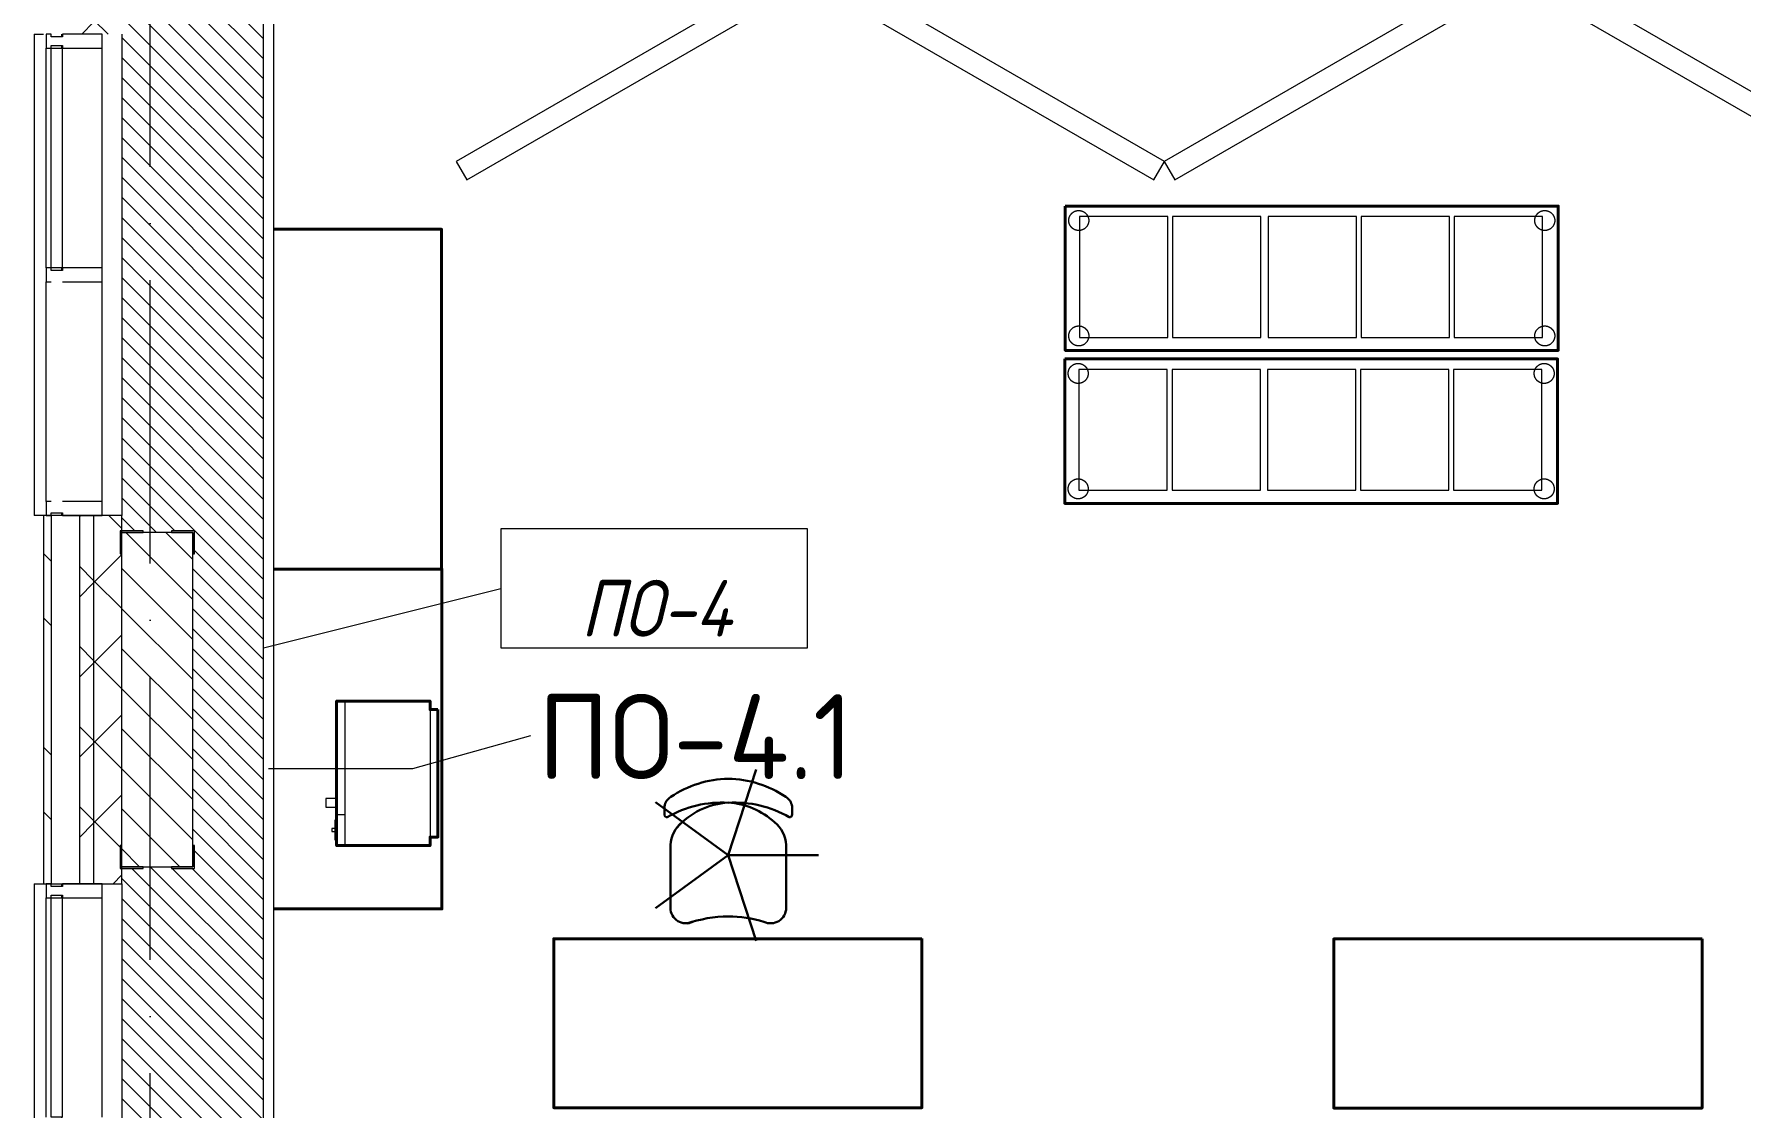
# Model space of a CAD drawing. Header units: millimetres. Extents: x -6467 to 105918, y -7090 to 92481.
# Drawn here: x -2760 to 3266, y 18789 to 22581 of the extents above; entities that cross this region are included whole.
import ezdxf

# ---------------------------------------------------------------- set-up
doc = ezdxf.new("R2010")
doc.units = ezdxf.units.MM
for name, pattern in [('200_ШТРИХ__ш1_п0_6_', [320, 200, -120]), ('50_200_ШТРИХ_1Т_ш5_п1_п1_', [1400, 1000, -200, 0, -200]), ('IMPORT-200_ШТРИХ__ш1_п0_6_ _4_', [128000, 80000, -48000]), ('IMPORT-ACAD_ISO02W100', [3000, 2400, -600])]:
    doc.linetypes.add(name, pattern=pattern)
for name, color, linetype, lineweight in [('A-DOOR-2', 7, 'Continuous', 5), ('A-DOOR-3', 7, '200_ШТРИХ__ш1_п0_6_', 5), ('A-DOOR-FRAM', 7, 'Continuous', 9), ('A-FLOR', 7, 'Continuous', 9), ('A-FLOR-IDEN', 7, 'Continuous', 9), ('A-GLAZ', 7, 'Continuous', 5), ('A-GLAZ-CWMG', 7, 'Continuous', 9), ('A-GLAZ-CWMG-1', 7, 'Continuous', 20), ('A-WALL', 7, 'Continuous', 5), ('A-WALL-FNSH-1', 7, 'Continuous', 5), ('A-WALL-IDEN', 7, 'Continuous', 9), ('I-WALL', 7, 'Continuous', 5)]:
    doc.layers.add(name, color=color, linetype=linetype, lineweight=lineweight)
for name, color, linetype, lineweight, true_color in [('A-FLOR-PATT-1', 7, 'Continuous', 5, 0xd61c12), ('A-GENM-1', 7, 'Continuous', 9, 0xaaaaaa), ('A-GENM-2', 7, 'Continuous', 20, 0xaaaaaa), ('A-WALL-3', 7, 'Continuous', 5, 0x787878), ('мебель 2 этаж-1', 7, 'Continuous', 40, 0xaaaaaa), ('Оси-3', 7, '50_200_ШТРИХ_1Т_ш5_п1_п1_', 9, 0xaaaaaa), ('ТХ_функционал-14', 7, 'IMPORT-ACAD_ISO02W100', 20, 0xaaaaaa), ('ТХ_функционал-15', 7, 'IMPORT-200_ШТРИХ__ш1_п0_6_ _4_', 30, 0xaaaaaa), ('ТХ_функционал-2', 7, 'Continuous', 40, 0xaaaaaa), ('ТХ_функционал-4', 7, 'Continuous', 20, 0xaaaaaa), ('ТХ_функционал-9', 7, 'Continuous', 30, 0xaaaaaa)]:
    doc.layers.add(name, color=color, linetype=linetype, lineweight=lineweight, true_color=true_color)
doc.styles.add('GOST Common', font='GOST_Common.ttf', dxfattribs={"height": 300})
doc.styles.add('GOST Common_I', font='GOST_Common Italic.ttf', dxfattribs={"width": 0.9, "height": 200})
pattern_1 = [(45, (0, 0), (-141.42136, 141.42136), []), (135, (0, 0), (-141.42136, -141.42136), [])]

# ---------------------------------------------------------------- blocks, each defined once
blk = doc.blocks.new('Прямоугольный импост - Импост структурный с накладкой - 180мм-22071093-АИ_План этажа Радиаторы_2')
at = {"layer": 'A-GLAZ-CWMG'}
for p, q in [((23480, 63231), (23480, 64006)), ((23497, 64006), (23537, 64006)), ((23497, 63231), (23497, 64006)), ((23537, 63231), (23537, 64006)), ((23677, 63231), (23677, 64006)), ((23537, 63231), (23497, 63231))]:
    blk.add_line(p, q, dxfattribs=at)
blk = doc.blocks.new('Прямоугольный импост - Импост структурный с накладкой - 180мм-22437111-АИ_План этажа Радиаторы_2')
at = {"layer": 'A-GLAZ-CWMG-1'}
for p, q in [((-50, 0), (-50, 17)), ((-50, 17), (0, 17)), ((0, 0), (-10, 0)), ((-10, 0), (-10, -40)), ((0, 17), (0, 0)), ((-50, -180), (-50, -40)), ((-10, -40), (0, -40)), ((0, -40), (0, -180)), ((0, -180), (-50, -180))]:
    blk.add_line(p, q, dxfattribs=at)
blk = doc.blocks.new('Прямоугольный импост - Импост структурный с накладкой - 180мм-V232-АИ_План этажа Радиаторы_2')
at = {"layer": 'A-GLAZ-CWMG'}
for p, q in [((6637, 55111), (5862, 55111)), ((6637, 54914), (5862, 54914))]:
    blk.add_line(p, q, dxfattribs=at)
blk = doc.blocks.new('Прямоугольный импост - Импост структурный с накладкой - 180мм-V237-АИ_План этажа Радиаторы_2')
at = {"layer": 'A-GLAZ-CWMG-1'}
for p, q in [((-25, 0), (-25, 17)), ((-25, 17), (25, 17)), ((-15, 0), (-25, 0)), ((-15, -40), (-15, 0)), ((25, 17), (25, 0)), ((-25, -180), (-25, -40)), ((-25, -40), (-15, -40)), ((25, -40), (25, -180)), ((25, -180), (-25, -180))]:
    blk.add_line(p, q, dxfattribs=at)
blk = doc.blocks.new('Прямоугольный импост - Импост структурный с накладкой - 180мм-22437157-АИ_План этажа Радиаторы_2')
at = {"layer": 'A-GLAZ-CWMG-1'}
for p, q in [((0, 17), (-50, 17)), ((-50, 17), (-50, 0)), ((-50, 0), (-40, 0)), ((-40, 0), (-40, -40)), ((-10, -40), (-10, 0)), ((-10, 0), (0, 0)), ((0, 0), (0, 17)), ((-40, -40), (-50, -40)), ((-50, -40), (-50, -180)), ((0, -40), (-10, -40)), ((0, -180), (0, -40)), ((-50, -180), (0, -180))]:
    blk.add_line(p, q, dxfattribs=at)
blk = doc.blocks.new('Фахверк _газобетон торцы_259 - Фахверк _газобетон торцы_-25571920-АИ_План этажа Радиаторы_2')
at = {"layer": 'A-GENM-2'}
for p, q in [((89406, 11134.7), (89325, 11134.7)), ((89325, 11134.7), (89325, 11128.7)), ((89325, 11128.7), (89400, 11128.7)), ((89400, 11128.7), (89400, 11053.7)), ((89406, 11053.7), (89406, 11134.7)), ((89400, 11053.7), (89406, 11053.7)), ((89400, 10953.7), (89400, 10878.7)), ((89406, 10953.7), (89400, 10953.7)), ((89406, 10872.7), (89406, 10953.7)), ((89400, 10878.7), (89325, 10878.7)), ((89325, 10878.7), (89325, 10872.7)), ((89325, 10872.7), (89406, 10872.7))]:
    blk.add_line(p, q, dxfattribs=at)
blk = doc.blocks.new('Фахверк _газобетон торцы_262 - Фахверк _газобетон торцы_-25571980-АИ_План этажа Радиаторы_2')
at = {"layer": 'A-GENM-2'}
for p, q in [((89406, 11134.7), (89325, 11134.7)), ((89325, 11134.7), (89325, 11128.7)), ((89325, 11128.7), (89400, 11128.7)), ((89400, 11128.7), (89400, 11053.7)), ((89406, 11053.7), (89406, 11134.7)), ((89400, 11053.7), (89406, 11053.7)), ((89400, 10953.7), (89400, 10878.7)), ((89406, 10953.7), (89400, 10953.7)), ((89406, 10872.7), (89406, 10953.7)), ((89400, 10878.7), (89325, 10878.7)), ((89325, 10878.7), (89325, 10872.7)), ((89325, 10872.7), (89406, 10872.7))]:
    blk.add_line(p, q, dxfattribs=at)
blk = doc.blocks.new('Отлив_СКБ - Отлив витража-V395-АИ_План этажа Радиаторы_2')
at = {"layer": 'A-GLAZ'}
for p, q in [((0, 67), (0, 100)), ((1700, 100), (0, 100)), ((1700, 100), (1700, 67)), ((0, 2), (10, 2)), ((865, 2), (875, 2)), ((1650, 2), (1660, 2)), ((1690, 2), (1700, 2))]:
    blk.add_line(p, q, dxfattribs=at)
blk = doc.blocks.new('мебель 2 этаж-28800768-АИ_План этажа Радиаторы_2')
at = {"layer": 'ТХ_функционал-14', "flags": 128}
for points in [[(3506.2, 23652.5), (3194.2, 23652.5), (3194.2, 23225.5), (3506.2, 23225.5)], [(3834.7, 23652.5), (3522.7, 23652.5), (3522.7, 23225.5), (3834.7, 23225.5)], [(4171.8, 23652.5), (3859.8, 23652.5), (3859.8, 23225.5), (4171.8, 23225.5)], [(4500.3, 23652.5), (4188.3, 23652.5), (4188.3, 23225.5), (4500.3, 23225.5)], [(4828.8, 23652.5), (4516.8, 23652.5), (4516.8, 23225.5), (4828.8, 23225.5)], [(3504.2, 23112.5), (3192.2, 23112.5), (3192.2, 22685.5), (3504.2, 22685.5)], [(3832.7, 23112.5), (3520.7, 23112.5), (3520.7, 22685.5), (3832.7, 22685.5)], [(4169.8, 23112.5), (3857.8, 23112.5), (3857.8, 22685.5), (4169.8, 22685.5)], [(4498.3, 23112.5), (4186.3, 23112.5), (4186.3, 22685.5), (4498.3, 22685.5)], [(4826.8, 23112.5), (4514.8, 23112.5), (4514.8, 22685.5), (4826.8, 22685.5)]]:
    blk.add_lwpolyline(points, close=True, dxfattribs=at)
at = {"layer": 'ТХ_функционал-14'}
for centre in [(3191.5, 23638), (4836.7, 23638), (3191.5, 23230.5), (4836.7, 23230.5), (3189.5, 23098), (4834.7, 23098), (3189.5, 22690.5), (4834.7, 22690.5)]:
    blk.add_circle(centre, 35.3, dxfattribs=at)
at = {"layer": 'ТХ_функционал-15'}
blk.add_line((1954.2, 21396.5), (1696.8, 21209.5), dxfattribs=at)
at = {"layer": 'ТХ_функционал-15', "flags": 128}
for points in [[(2052.5, 21699.1), (1954.2, 21396.5), (2272.4, 21396.5)], [(2052.5, 21093.9), (1954.2, 21396.5), (1696.8, 21583.6)]]:
    blk.add_lwpolyline(points, dxfattribs=at)
at = {"layer": 'ТХ_функционал-2', "flags": 128}
for points in [[(3144.1, 23689.2), (4884.1, 23689.2), (4884.1, 23179.2), (3144.1, 23179.2)], [(3142.1, 23149.2), (4882.1, 23149.2), (4882.1, 22639.2), (3142.1, 22639.2)], [(929.3, 21910.7), (901.3, 21910.7), (901.3, 21940.7), (571.3, 21940.7), (571.3, 21430.7), (901.3, 21430.7), (901.3, 21460.7), (929.3, 21460.7)]]:
    blk.add_lwpolyline(points, close=True, dxfattribs=at)
for points in [[(348.5, 23607.1), (941.7, 23607.1), (941.7, 22407.1), (348.5, 22407.1)], [(348.5, 22407.1), (943.3, 22407.1), (943.3, 21207.1), (348.5, 21207.1)], [(2637.9, 21102.9), (2637.9, 20505), (1337.9, 20505), (1337.9, 21102), (2637.9, 21102)], [(5391.9, 21102), (5391.9, 20504), (4091.9, 20504), (4091.9, 21101.1), (5391.9, 21101.1)]]:
    blk.add_lwpolyline(points, dxfattribs=at)
at = {"layer": 'ТХ_функционал-4'}
for p, q in [((901.3, 21940.7), (571.3, 21940.7)), ((601.3, 21430.7), (601.3, 21940.7)), ((929.3, 21910.7), (901.3, 21910.7)), ((571.3, 21540.7), (601.3, 21540.7))]:
    blk.add_line(p, q, dxfattribs=at)
at = {"layer": 'ТХ_функционал-4', "flags": 128}
for points in [[(901.3, 21940.7), (901.3, 21430.7), (571.3, 21430.7), (571.3, 21940.7)], [(901.3, 21460.7), (929.3, 21460.7), (929.3, 21910.7)], [(571.3, 21596.7), (533.3, 21596.7), (533.3, 21566.7), (571.3, 21566.7)], [(571.3, 21520.7), (565.3, 21520.7), (565.3, 21450.7), (571.3, 21450.7)], [(565.3, 21490.7), (554.3, 21490.7), (554.3, 21480.7), (565.3, 21480.7)]]:
    blk.add_lwpolyline(points, dxfattribs=at)
at = {"layer": 'ТХ_функционал-9'}
for p, q in [((1729.2, 21540.9), (1729.2, 21569.3)), ((2179.2, 21540.9), (2179.2, 21569.3)), ((1750, 21432.8), (1750, 21210.7)), ((2158.4, 21432.8), (2158.4, 21210.7))]:
    blk.add_line(p, q, dxfattribs=at)
for centre, radius, start, end in [((1960.9, 21291.3), 375.4, 91.02417, 123.9491), ((1947.5, 21291.3), 375.4, 56.0509, 88.97583), ((1774.5, 21563.4), 45.6, 120.56542, 172.66832), ((1932.8, 21193), 389.8, 86.84955, 119.82901), ((1969.1, 21319.8), 262.9, 93.25042, 138.19793), ((1975.6, 21193), 389.8, 60.17099, 93.15045), ((1939.8, 21321.8), 260.9, 47.10108, 86.83445), ((2134, 21563.4), 45.6, 7.33168, 59.43458), ((1737.4, 21539.4), 8.29, 169.22278, 280.60139), ((1857.9, 21428.2), 107.9, 128.25264, 177.51985), ((2050.6, 21428.2), 107.9, 2.48015, 51.74736), ((2171.1, 21539.4), 8.29, 259.39861, 10.77722), ((1804.5, 21210.6), 54.5, 179.90127, 296.36496), ((2103.9, 21210.6), 54.5, 243.63504, 0.09873), ((1958.8, 20720.4), 460.2, 90.56738, 109.14119), ((1949.7, 20720.4), 460.2, 73.58161, 89.43262)]:
    blk.add_arc(centre, radius, start, end, dxfattribs=at)
blk = doc.blocks.new('DOR__перегородка__Прямоугольная - Вн_ДПГ_6900х3600h-V429-АИ_План этажа Радиаторы_2')
at = {"layer": 'A-DOOR-3'}
for p, q in [((5, 0), (6900, 0)), ((5, -75), (1744.5, -75)), ((1894.5, -75), (1906.7, -75)), ((2056.7, -75), (4243.8, -75)), ((4393.8, -75), (4405, -75)), ((4555, -75), (6743.2, -75)), ((6525.2, -200.9), (6525.2, -75)), ((6600.2, -157.6), (6600.2, -75)), ((6675.2, -114.3), (6675.2, -75)), ((6825.2, -1474.2), (6825.2, -114.3)), ((6893.2, -75), (6900, -75)), ((6750.2, -1474.2), (6750.2, -157.6)), ((6675.2, -1474.2), (6675.2, -200.9)), ((6900, -1412), (6900, -182)), ((6525.2, -1474.2), (6525.2, -287.5)), ((6600.2, -1474.2), (6600.2, -244.2)), ((6525.2, -1474.2), (6900, -1474.2))]:
    blk.add_line(p, q, dxfattribs=at)
at = {"layer": 'A-DOOR-FRAM'}
for p, q in [((1862.7, -6.7), (650.4, -706.9)), ((1900.3, -71.7), (1862.7, -6.7)), ((1938.4, -6.7), (1900.9, -71.7)), ((3150.8, -706.9), (1938.4, -6.7)), ((4362.1, -6.7), (3149.7, -706.9)), ((4399.6, -71.7), (4362.1, -6.7)), ((4436.7, -6.7), (4399.2, -71.7)), ((5649.1, -706.9), (4436.7, -6.7)), ((6861.4, -6.7), (5649.1, -706.9)), ((6898.9, -71.7), (6861.4, -6.7)), ((687.9, -771.8), (1900.3, -71.7)), ((1900.9, -71.7), (3113.3, -771.8)), ((3187.3, -771.8), (4399.6, -71.7)), ((4399.2, -71.7), (5611.6, -771.8)), ((5686.6, -771.8), (6898.9, -71.7)), ((650.4, -706.9), (687.9, -771.8)), ((3113.3, -771.8), (3150.8, -706.9)), ((3149.7, -706.9), (3187.3, -771.8)), ((5611.6, -771.8), (5649.1, -706.9)), ((5649.1, -706.9), (5686.6, -771.8))]:
    blk.add_line(p, q, dxfattribs=at)
blk = doc.blocks.new('AAR_СКБ_Марка_Перекрытия_1 мм - Марка пола-27961726-АИ_План этажа Радиаторы_2')
at = {"layer": 'A-FLOR-IDEN'}
for p, q in [((2.723, 2.101), (-2.69, 2.101)), ((-2.69, 2.101), (-2.69, 0)), ((2.723, 0), (2.723, 2.101)), ((-2.69, 0), (2.723, 0))]:
    blk.add_line(p, q, dxfattribs=at)

msp = doc.modelspace()

# ---------------------------------------------------------------- hatches: boundary and pattern name
at = {"layer": 'A-FLOR-PATT-1'}
h = msp.add_hatch(dxfattribs=at)
h.set_pattern_fill('FP_264', color=256, style=0, pattern_type=2)
h.set_pattern_definition([(315, (-2200, 20481.04), (35.3553, 35.3553), [])])
h.paths.add_polyline_path([(-2275, 17821), (-2275, 17827), (-2200, 17827), (-2200, 17896.7), (-1950, 17896.7), (-1950, 23006), (-2200, 23006), (-2200, 22716), (-2194, 22716), (-2194, 22635), (-2275, 22635), (-2275, 22641), (-2375, 22641), (-2375, 22635), (-2450, 22635), (-2449.2, 20827), (-2375, 20827), (-2375, 20821), (-2275, 20821), (-2275, 20827), (-2194, 20827), (-2194, 20746), (-2200, 20746), (-2200, 19716), (-2194, 19716), (-2194, 19635), (-2275, 19635), (-2275, 19641), (-2375, 19641), (-2375, 19635), (-2450, 19635), (-2450, 17827), (-2375, 17827), (-2375, 17821)])
at = {"layer": 'A-WALL'}
h = msp.add_hatch(dxfattribs=at)
h.set_pattern_fill('FP_125', color=256, style=0, pattern_type=2)
h.set_pattern_definition(pattern_1)
h.paths.add_polyline_path([(-2600, -2019), (-2550, -2019), (-2550, 7081.1), (-2600, 7081.1), (-2600, -1919)])
h.paths.add_polyline_path([(-2600, 8781.1), (-2550, 8781.1), (-2550, 11881), (-2600, 11881), (-2600, 8839.1)])
h.paths.add_polyline_path([(-2569.8, 13581), (-2550, 13581), (-2550, 15031), (-2600, 15031), (-2600, 13581)])
h.paths.add_polyline_path([(-2569.8, 16731), (-2550, 16731), (-2550, 17881), (-2600, 17881), (-2600, 16731)])
h.paths.add_polyline_path([(-2569.8, 19581), (-2550, 19581), (-2550, 20881), (-2600, 20881), (-2600, 19581)])
h.paths.add_polyline_path([(-2569.8, 22581), (-2550, 22581), (-2550, 23881), (-2600, 23881), (-2600, 22581)])
h.paths.add_polyline_path([(-2569.8, 25581), (-2550, 25581), (-2550, 26881), (-2600, 26881), (-2600, 25581)])
h.paths.add_polyline_path([(-2550, 28581), (-2550, 29881), (-2600, 29881), (-2600, 28581)])
h.paths.add_polyline_path([(-2600, 31581), (-2550, 31581), (-2550, 32881), (-2600, 32881), (-2600, 32068.8)])
h.paths.add_polyline_path([(-2569.8, 34581), (-2550, 34581), (-2550, 35741), (-2600, 35741), (-2600, 34581)])
h.paths.add_polyline_path([(-2600, 37581), (-2550, 37581), (-2550, 38981), (-2600, 38981), (-2600, 37700.2)])
h.paths.add_polyline_path([(-2569.8, 40681), (-2550, 40681), (-2550, 41881), (-2600, 41881), (-2600, 40681)])
h.paths.add_polyline_path([(-2569.8, 43581), (-2550, 43581), (-2550, 44881), (-2600, 44881), (-2600, 43581)])
h.paths.add_polyline_path([(-2600, 46581), (-2550, 46581), (-2550, 47881), (-2600, 47881), (-2600, 46851.3)])
h = msp.add_hatch(dxfattribs=at)
h.set_pattern_fill('FP_125', color=256, style=0, pattern_type=2)
h.set_pattern_definition(pattern_1)
h.paths.add_polyline_path([(-2450, -1919), (-2450, 7081.1), (-2550, 7081.1), (-2550, -1919)])
h.paths.add_polyline_path([(-2550, 8781.1), (-2450, 8781.1), (-2450, 11881), (-2550, 11881), (-2550, 8839.1)])
h.paths.add_polyline_path([(-2450, 13581), (-2450, 15031), (-2550, 15031), (-2550, 13581)])
h.paths.add_polyline_path([(-2450, 16731), (-2450, 17881), (-2550, 17881), (-2550, 16731)])
h.paths.add_polyline_path([(-2550, 19581), (-2450, 19581), (-2450, 20881), (-2550, 20881), (-2550, 20102)])
h.paths.add_polyline_path([(-2550, 22581), (-2450, 22581), (-2450, 23881), (-2550, 23881), (-2550, 22917.7)])
h.paths.add_polyline_path([(-2550, 25581), (-2450, 25581), (-2450, 26881), (-2550, 26881), (-2550, 25733.4)])
h.paths.add_polyline_path([(-2450, 28581), (-2450, 29881), (-2550, 29881), (-2550, 28581)])
h.paths.add_polyline_path([(-2450, 31581), (-2450, 32881), (-2550, 32881), (-2550, 31581)])
h.paths.add_polyline_path([(-2450, 34581), (-2450, 35741), (-2550, 35741), (-2550, 34581)])
h.paths.add_polyline_path([(-2450, 37581), (-2450, 38981), (-2550, 38981), (-2550, 37581)])
h.paths.add_polyline_path([(-2550, 40681), (-2450, 40681), (-2450, 41881), (-2550, 41881), (-2550, 41219.9)])
h.paths.add_polyline_path([(-2450, 43581), (-2450, 44881), (-2550, 44881), (-2550, 43581)])
h.paths.add_polyline_path([(-2550, 46581), (-2450, 46581), (-2450, 47831), (-2550, 47831), (-2550, 46851.3)])
at = {"layer": 'A-WALL-3'}
h = msp.add_hatch(dxfattribs=at)
h.set_pattern_fill('FP_124', color=256, style=0, pattern_type=2)
h.set_pattern_definition([(135, (0, 0), (-342.148, -342.148), []), (135, (228.1, 0), (-342.148, -342.148), [])])
h.paths.add_polyline_path([(-2700, -2169), (-2700, 7081.1), (-2727, 7081.1), (-2727, -2169)])
h.paths.add_polyline_path([(-2700, 8781.1), (-2700, 11881), (-2727, 11881), (-2727, 8781.1)])
h.paths.add_polyline_path([(-2727, 13581), (-2700, 13581), (-2700, 15031), (-2727, 15031), (-2727, 13766.6)])
h.paths.add_polyline_path([(-2727, 16731), (-2700, 16731), (-2700, 17881), (-2727, 17881), (-2727, 17286.3)])
h.paths.add_polyline_path([(-2700, 19581), (-2700, 20881), (-2727, 20881), (-2727, 19581)])
h.paths.add_polyline_path([(-2700, 22581), (-2700, 23881), (-2727, 23881), (-2727, 22581)])
h.paths.add_polyline_path([(-2727, 25581), (-2700, 25581), (-2700, 26881), (-2727, 26881), (-2727, 25733.4)])
h.paths.add_polyline_path([(-2727, 28581), (-2700, 28581), (-2700, 29881), (-2727, 29881), (-2727, 29253.1)])
h.paths.add_polyline_path([(-2700, 31581), (-2700, 32881), (-2727, 32881), (-2727, 31581)])
h.paths.add_polyline_path([(-2700, 34581), (-2700, 35741), (-2727, 35741), (-2727, 34581)])
h.paths.add_polyline_path([(-2727, 37581), (-2700, 37581), (-2700, 38981), (-2727, 38981), (-2727, 37700.2)])
h.paths.add_polyline_path([(-2727, 40681), (-2700, 40681), (-2700, 41881), (-2727, 41881), (-2727, 41219.9)])
h.paths.add_polyline_path([(-2727, 43581), (-2700, 43581), (-2700, 44881), (-2727, 44881), (-2727, 44035.6)])
h.paths.add_polyline_path([(-2700, 46581), (-2700, 48008), (-2727, 48008), (-2727, 46581)])
at = {"layer": 'I-WALL'}
h = msp.add_hatch(dxfattribs=at)
h.set_pattern_fill('FP_2', color=256, style=0, pattern_type=2)
h.set_pattern_definition([(135, (0, 0), (-70.71068, -70.71068), [])])
h.paths.add_polyline_path([(-2200, 5821), (-2200, 5831), (-2450, 5831), (-2450, 5821)])
h.paths.add_polyline_path([(-2450, 6331), (-2200, 6331), (-2200, 6441), (-2450, 6441)])
h.paths.add_polyline_path([(-2450, 6476), (-2200, 6476), (-2200, 7021), (-2450, 7021), (-2450, 6727.3)])
h.paths.add_polyline_path([(-2450, 8841), (-2200, 8841), (-2200, 10181), (-2450, 10181), (-2450, 9543)])
h.paths.add_polyline_path([(-2450, 10216), (-2200, 10216), (-2200, 11821), (-2450, 11821), (-2450, 10950.9)])
h.paths.add_polyline_path([(-2200, 13641), (-2200, 14971), (-2450, 14971), (-2450, 13641)])
h.paths.add_polyline_path([(-2450, 16791), (-2200, 16791), (-2200, 17821), (-2450, 17821), (-2450, 17286.3)])
h.paths.add_polyline_path([(-2450, 19641), (-2200, 19641), (-2200, 20821), (-2450, 20821), (-2450, 20102)])
h.paths.add_polyline_path([(-2200, 22641), (-2200, 23031), (-2450, 23031), (-2450, 22641)])
h.paths.add_polyline_path([(-2200, 23066), (-2200, 23821), (-2450, 23821), (-2450, 23066)])
h.paths.add_polyline_path([(-2450, 25641), (-2200, 25641), (-2200, 26056), (-2450, 26056), (-2450, 25733.4)])
h.paths.add_polyline_path([(-2450, 26091), (-2200, 26091), (-2200, 26206), (-2450, 26206)])
h.paths.add_polyline_path([(-2450, 32206), (-2200, 32206), (-2200, 32231), (-2450, 32231)])
h.paths.add_polyline_path([(-2200, 32731), (-2200, 32821), (-2450, 32821), (-2450, 32731), (-2413.4, 32731)])
h.paths.add_polyline_path([(-2450, 34641), (-2200, 34641), (-2200, 35231), (-2450, 35231), (-2450, 34884.5)])
h.paths.add_polyline_path([(-2200, 35731), (-2200, 35821), (-2450, 35821), (-2450, 35731), (-2219.1, 35731)])
h.paths.add_polyline_path([(-2450, 37641), (-2200, 37641), (-2200, 38230.7), (-2450, 38230.7), (-2450, 37700.2)])
h.paths.add_polyline_path([(-2450, 38730.7), (-2200, 38730.7), (-2200, 38861), (-2450, 38861)])
h.paths.add_polyline_path([(-2450, 38896), (-2200, 38896), (-2200, 38921), (-2450, 38921)])
h.paths.add_polyline_path([(-2200, 40741), (-2200, 41821), (-2450, 41821), (-2450, 40741)])
h.paths.add_polyline_path([(-2200, 43641), (-2200, 44346), (-2450, 44346), (-2450, 43641)])
h.paths.add_polyline_path([(-2450, 44381), (-2200, 44381), (-2200, 44821), (-2450, 44821), (-2450, 44739.5)])
h.paths.add_polyline_path([(-2200, 46641), (-2200, 47231), (-2450, 47231), (-2450, 46641)])

# ---------------------------------------------------------------- linework, layer by layer
at = {"layer": 'A-FLOR'}
for p, q in [((-1950, 17896.7), (-1950, 23006)), ((-2450, 22581), (-2450, 20881)), ((-2450, 19581), (-2450, 17881))]:
    msp.add_line(p, q, dxfattribs=at)
at = {"layer": 'A-FLOR-IDEN'}
msp.add_line((-1950, 20413.5), (-1112.2, 20623.7), dxfattribs=at)
at = {"layer": 'A-WALL'}
for p, q in [((-1915, 23006), (-1915, 17896.7)), ((-2700, 20881), (-2700, 19581)), ((-2600, 20881), (-2600, 19581)), ((-2550, 20881), (-2550, 19581)), ((-2200, 20821), (-2450, 20821)), ((-2200, 19641), (-2200, 20821)), ((-2450, 19641), (-2200, 19641))]:
    msp.add_line(p, q, dxfattribs=at)
at = {"layer": 'A-WALL-FNSH-1'}
for p, q in [((-2450, 20881), (-2727, 20881)), ((-2727, 20881), (-2727, 19581)), ((-2450, 19581), (-2450, 20881)), ((-2727, 19581), (-2450, 19581))]:
    msp.add_line(p, q, dxfattribs=at)
at = {"layer": 'A-WALL-IDEN'}
for p, q in [((-1423, 19988.3), (-1006.2, 20103.7)), ((-1932.5, 19988.3), (-1423, 19988.3))]:
    msp.add_line(p, q, dxfattribs=at)
at = {"layer": 'Оси-3'}
msp.add_line((-2350, -5889.7), (-2350, 91281), dxfattribs=at)

# ---------------------------------------------------------------- block references
at = {"layer": 'A-DOOR-2'}
msp.add_blockref('DOR__перегородка__Прямоугольная - Вн_ДПГ_6900х3600h-V429-АИ_План этажа Радиаторы_2', (-1920, 22838), dxfattribs=at)
at = {"layer": 'A-FLOR-IDEN', "xscale": 199.9999999999999, "yscale": 199.9999999999999, "zscale": 199.9999999999999}
msp.add_blockref('AAR_СКБ_Марка_Перекрытия_1 мм - Марка пола-27961726-АИ_План этажа Радиаторы_2', (-574.3, 20413.5), dxfattribs=at)
at = {"layer": 'A-GENM-1'}
for name, p, rotation in [('Фахверк _газобетон торцы_259 - Фахверк _газобетон торцы_-25571920-АИ_План этажа Радиаторы_2', (8678.7, -68579), 89.99999999999974), ('Фахверк _газобетон торцы_262 - Фахверк _газобетон торцы_-25571980-АИ_План этажа Радиаторы_2', (-13328.7, 109041), 270.0000000000001)]:
    msp.add_blockref(name, p, dxfattribs=dict(at, rotation=rotation))
at = {"layer": 'A-GLAZ', "rotation": 89.99999999999937}
for p in [(-2660, 20881), (-2660, 17881)]:
    msp.add_blockref('Отлив_СКБ - Отлив витража-V395-АИ_План этажа Радиаторы_2', p, dxfattribs=at)
at = {"layer": 'A-GLAZ-CWMG'}
for name, p, rotation in [('Прямоугольный импост - Импост структурный с накладкой - 180мм-22437157-АИ_План этажа Радиаторы_2', (-2700, 22581), 89.99999999999775), ('Прямоугольный импост - Импост структурный с накладкой - 180мм-V232-АИ_План этажа Радиаторы_2', (-57631, 27568), 269.9999999999995), ('Прямоугольный импост - Импост структурный с накладкой - 180мм-22437157-АИ_План этажа Радиаторы_2', (-2700, 19581), 89.99999999999775)]:
    msp.add_blockref(name, p, dxfattribs=dict(at, rotation=rotation))
for p in [(-26197, -41475), (-26197, -44475)]:
    msp.add_blockref('Прямоугольный импост - Импост структурный с накладкой - 180мм-22071093-АИ_План этажа Радиаторы_2', p, dxfattribs=at)
at = {"layer": 'A-GLAZ-CWMG', "extrusion": (0, 0, -1), "rotation": 270.0000000000022}
for name, p in [('Прямоугольный импост - Импост структурный с накладкой - 180мм-V237-АИ_План этажа Радиаторы_2', (2700, 21731)), ('Прямоугольный импост - Импост структурный с накладкой - 180мм-22437111-АИ_План этажа Радиаторы_2', (2700, 20881))]:
    msp.add_blockref(name, p, dxfattribs=at)
at = {"layer": 'мебель 2 этаж-1'}
msp.add_blockref('мебель 2 этаж-28800768-АИ_План этажа Радиаторы_2', (-2263.5, -1715.2), dxfattribs=at)

# ---------------------------------------------------------------- texts
at = {"layer": 'A-FLOR-IDEN', "insert": (-564.1, 20553.3), "char_height": 200, "width": 572.4, "attachment_point": 5, "line_spacing_factor": 1.022766, "style": 'GOST Common_I'}
msp.add_mtext('\\pt180,360,540,720,900,1080,1260,1440,1620,1800,1980,2160,2340,2520,2700,2880,3060,3240,3420,3600,3780,3960,4140,4320,4500,4680,4860,5040,5220,5400,5580,5760;ПО-4', dxfattribs=at)
at = {"layer": 'A-WALL-IDEN', "insert": (-424.2, 20250.2), "char_height": 300, "width": 1178, "attachment_point": 2, "line_spacing_factor": 1.022766, "style": 'GOST Common'}
msp.add_mtext('\\pt80.001,159.999,240,320.001,399.999,480,560.001,639.999,720,800.001,879.999,960,1040.001,1119.999,1200,1280.001,1359.999,1440,1520.001,1599.999,1680,1760.001,1839.999,1920,2000.001,2079.999,2160,2240.001,2319.999,2400,2480.001,2559.999;ПО-4.1', dxfattribs=at)

doc.saveas('drawing.dxf')
